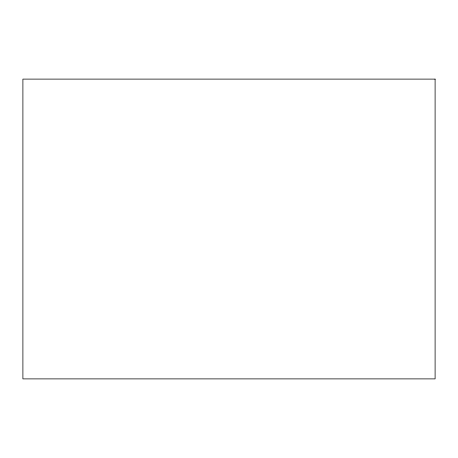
<?xml version="1.0" encoding="UTF-8"?>
<svg xmlns="http://www.w3.org/2000/svg" width="458" height="458" viewBox="0 0 458 458"><rect width="100%" height="100%" fill="white"/><g stroke="black" fill="none" stroke-linecap="round" stroke-linejoin="round"><path stroke-width="0.69" d="M435.1 79.108L22.9 79.108L22.9 378.892L435.1 378.892L435.1 79.108"/></g></svg>
